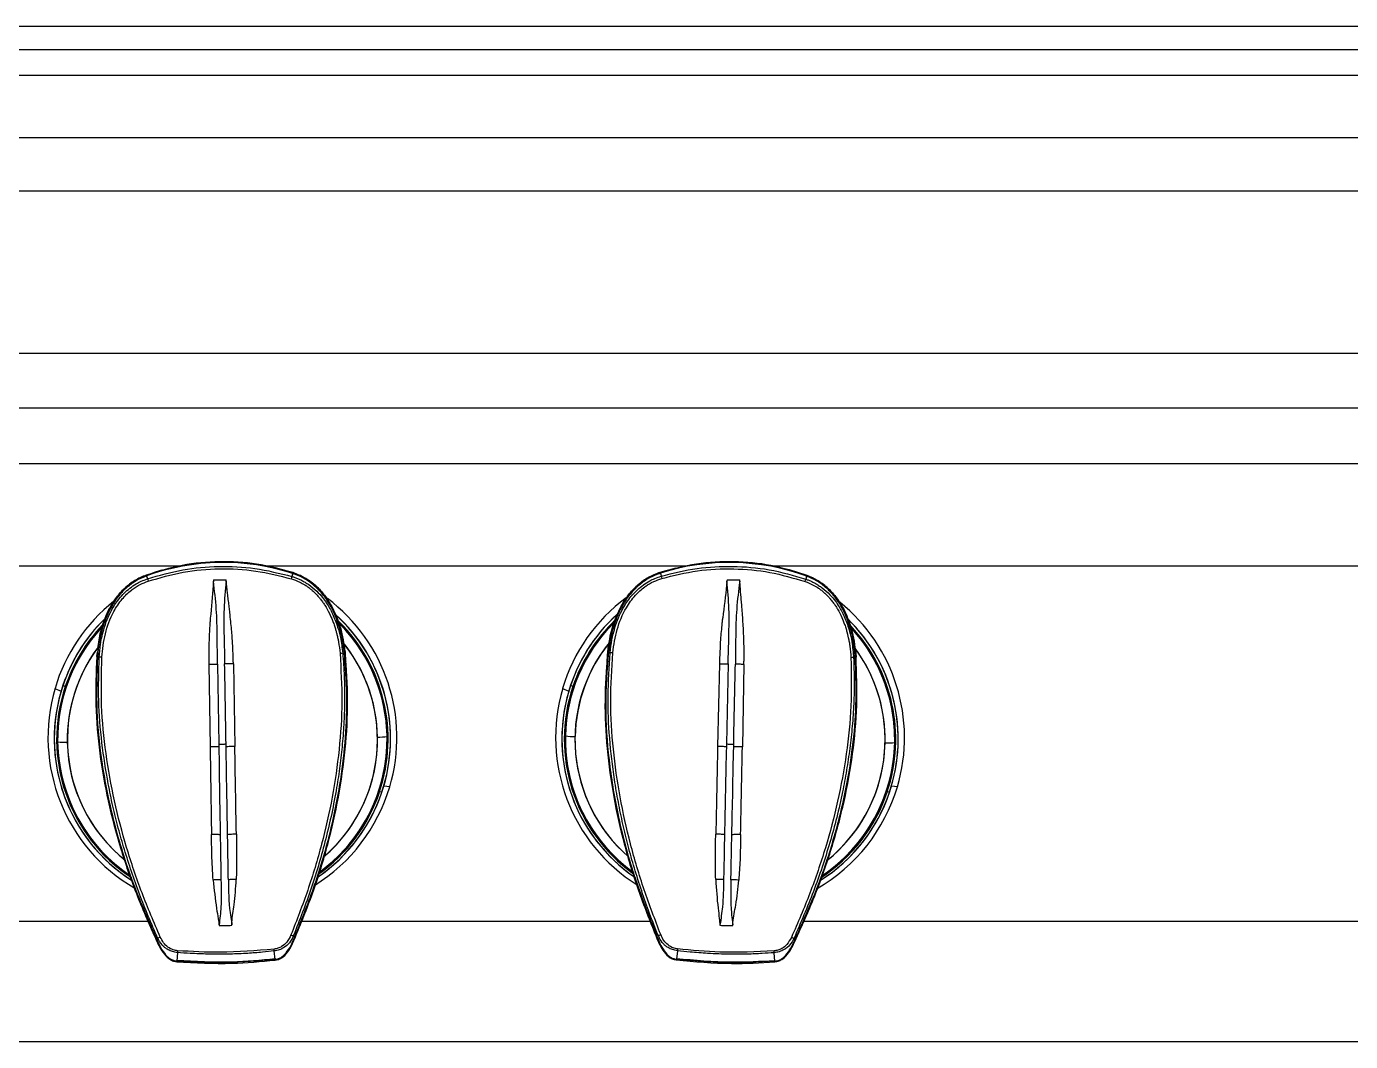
# Model space of a CAD drawing. Extents: x 525 to 613, y 487 to 635.
# Drawn here: x 548.09 to 558.53, y 584.69 to 592.69 of the extents above; entities that cross this region are included whole.
import ezdxf

# ---------------------------------------------------------------- set-up
doc = ezdxf.new("R2010")
doc.units = 0
doc.header["$MEASUREMENT"] = 0
doc.layers.add('1', color=4, linetype='Continuous')
doc.layers.add('STD TEST', color=3, linetype='Continuous')

# ---------------------------------------------------------------- blocks, each defined once
blk = doc.blocks.new('2023 VANGUARD')
at = {"layer": '1', "linetype": 'Continuous', "lineweight": 25}
blk.add_line((40.571, 0), (-40.571, 0), dxfattribs=at)
at = {"layer": '1', "color": 3, "linetype": 'Continuous', "lineweight": 25}
for p, q in [((40.154, -0.184), (-40.154, -0.184)), ((39.877, -0.387), (-39.877, -0.387)), ((39.244, -0.878), (-39.244, -0.878)), ((-38.735, -1.296), (38.735, -1.296)), ((-7, -2.577), (-38.5, -2.577)), ((-38.5, -3.007), (-7.128, -3.007)), ((-29.379, -3.446), (-7.517, -3.446)), ((-19.657, -4.254), (-28.233, -4.254)), ((-15.657, -4.254), (-18.965, -4.254)), ((-15.872, -4.302), (-15.745, -4.267)), ((-7.773, -4.254), (-14.987, -4.254)), ((-19.921, -4.324), (-19.797, -4.284)), ((-19.921, -4.324), (-19.921, -4.324)), ((-19.921, -4.324), (-19.921, -4.324)), ((-19.919, -4.331), (-19.912, -4.354)), ((-19.392, -4.363), (-19.292, -4.361)), ((-18.766, -4.312), (-18.773, -4.335)), ((-18.764, -4.304), (-18.764, -4.305)), ((-18.764, -4.304), (-18.764, -4.304)), ((-15.872, -4.302), (-15.872, -4.303)), ((-15.872, -4.302), (-15.872, -4.302)), ((-15.87, -4.31), (-15.864, -4.333)), ((-15.344, -4.361), (-15.244, -4.363)), ((-14.717, -4.333), (-14.724, -4.356)), ((-14.715, -4.326), (-14.715, -4.327)), ((-14.715, -4.326), (-14.715, -4.326)), ((-20.305, -4.901), (-20.305, -4.902)), ((-14.334, -4.904), (-14.334, -4.903)), ((-20.311, -4.965), (-20.306, -4.932)), ((-20.306, -4.934), (-20.311, -4.966)), ((-20.311, -4.965), (-20.311, -4.966)), ((-20.311, -4.965), (-20.311, -4.965)), ((-20.304, -4.968), (-20.305, -4.967)), ((-20.304, -4.968), (-20.292, -4.972)), ((-18.373, -4.94), (-18.361, -4.935)), ((-18.361, -4.935), (-18.36, -4.935)), ((-18.354, -4.933), (-18.354, -4.933)), ((-18.354, -4.933), (-18.35, -5.009)), ((-16.29, -5.011), (-16.287, -4.955)), ((-16.287, -4.955), (-16.285, -4.929)), ((-16.285, -4.93), (-16.287, -4.955)), ((-16.285, -4.929), (-16.285, -4.93)), ((-16.278, -4.932), (-16.279, -4.931)), ((-16.278, -4.932), (-16.266, -4.936)), ((-14.347, -4.976), (-14.335, -4.972)), ((-14.328, -4.97), (-14.338, -4.905)), ((-14.335, -4.972), (-14.334, -4.971)), ((-14.328, -4.969), (-14.328, -4.97)), ((-19.428, -5.028), (-19.418, -5.678)), ((-19.36, -5.026), (-19.35, -5.656)), ((-19.234, -5.024), (-19.223, -5.675)), ((-18.346, -5.01), (-18.347, -5.009)), ((-16.293, -5.011), (-16.293, -5.012)), ((-15.405, -5.024), (-15.419, -5.675)), ((-15.336, -5.025), (-15.35, -5.655)), ((-15.211, -5.028), (-15.224, -5.679)), ((-20.559, -5.203), (-20.577, -5.193)), ((-16.559, -5.203), (-16.577, -5.193)), ((-20.64, -5.217), (-20.592, -5.24)), ((-16.64, -5.217), (-16.592, -5.24)), ((-18.023, -5.597), (-18.023, -5.597)), ((-16.619, -5.592), (-16.619, -5.592)), ((-20.619, -5.64), (-20.619, -5.64)), ((-14.023, -5.645), (-14.023, -5.645)), ((-18.064, -6.036), (-18.082, -6.034)), ((-18.002, -5.993), (-18.049, -5.989)), ((-14.064, -6.036), (-14.082, -6.034)), ((-14.002, -5.993), (-14.049, -5.989)), ((-19.897, -7.056), (-23.43, -7.056)), ((-15.941, -7.056), (-18.705, -7.056)), ((-7.345, -7.056), (-14.748, -7.056)), ((-19.842, -7.185), (-19.843, -7.185)), ((-19.831, -7.183), (-19.842, -7.185)), ((-18.76, -7.166), (-18.748, -7.167)), ((-18.748, -7.167), (-18.747, -7.167)), ((-15.899, -7.164), (-15.9, -7.164)), ((-15.888, -7.163), (-15.899, -7.164)), ((-14.816, -7.185), (-14.805, -7.187)), ((-14.805, -7.187), (-14.804, -7.187)), ((-19.675, -7.3), (-19.68, -7.367)), ((-18.904, -7.354), (-18.912, -7.287)), ((-15.736, -7.285), (-15.744, -7.352)), ((-14.968, -7.368), (-14.974, -7.301)), ((-21.708, -8.001), (-7.816, -8.001))]:
    blk.add_line(p, q, dxfattribs=at)
at = {"layer": '1', "color": 3, "linetype": 'Continuous', "lineweight": 25, "flags": 128}
for points in [[(-19.026, -4.241), (-18.906, -4.265), (-18.764, -4.304)], [(-14.974, -4.253), (-14.855, -4.281), (-14.715, -4.326)]]:
    blk.add_lwpolyline(points, dxfattribs=at)
at = {"layer": '1', "color": 3, "linetype": 'Continuous', "lineweight": 25}
for centre, radius, start, end in [((-19.315, -6.008), 1.787, 72.0988, 109.7961), ((-19.315, -6.01), 1.785, 72.0988, 109.7961), ((-15.328, -6.008), 1.787, 69.9766, 107.6739), ((-15.328, -6.01), 1.785, 69.9766, 107.6739), ((-19.687, -4.297), 0.232, 194.0536, 198.7741), ((-19.007, -4.284), 0.24, 343.125, 347.7026), ((-15.628, -4.282), 0.241, 192.0869, 196.6473), ((-14.949, -4.299), 0.232, 340.9981, 345.7358), ((-19.323, -5.606), 1.373, 128.4133, 163.5423), ((-19.318, -5.605), 1.372, 343.5608, 53.0413), ((-15.323, -5.606), 1.373, 126.5327, 163.5418), ((-15.318, -5.605), 1.372, 343.5601, 51.0368), ((-19.323, -5.615), 1.323, 134.4734, 163.5469), ((-19.323, -5.615), 1.323, 134.5234, 161.3898), ((-19.318, -5.615), 1.322, 341.4013, 47.8319), ((-19.318, -5.615), 1.323, 343.5596, 47.7628), ((-19.318, -5.618), 1.303, 341.4005, 45.3404), ((-15.323, -5.615), 1.323, 132.5376, 163.5452), ((-15.323, -5.615), 1.323, 132.2565, 161.3895), ((-15.323, -5.619), 1.304, 133.9308, 161.3898), ((-15.318, -5.615), 1.322, 343.5589, 45.6376), ((-15.318, -5.615), 1.322, 341.4006, 45.5419), ((-19.324, -5.619), 1.295, 137.0036, 236.3686), ((-19.324, -5.618), 1.296, 137.3108, 236.1582), ((-19.324, -5.619), 1.296, 137.3966, 180.9434), ((-19.324, -5.619), 1.295, 137.4151, 180.9434), ((-19.323, -5.619), 1.304, 136.3845, 161.3901), ((-19.318, -5.618), 1.295, 305.5603, 44.6576), ((-19.318, -5.618), 1.295, 305.5693, 44.641), ((-19.318, -5.619), 1.296, 0.9575, 44.6579), ((-19.318, -5.619), 1.295, 0.9575, 44.6372), ((-15.324, -5.618), 1.295, 134.8053, 234.2992), ((-15.324, -5.618), 1.295, 135.1059, 234.0858), ((-15.323, -5.619), 1.296, 135.1904, 178.8146), ((-15.323, -5.619), 1.295, 135.209, 178.8146), ((-15.318, -5.618), 1.296, 303.4889, 42.4526), ((-15.318, -5.619), 1.295, 303.4979, 42.4361), ((-15.318, -5.618), 1.303, 341.3999, 43.2802), ((-15.318, -5.619), 1.296, 358.8287, 42.4422), ((-15.318, -5.619), 1.295, 358.8287, 42.4216), ((-19.323, -5.622), 1.219, 143.4195, 231.2102), ((-19.318, -5.622), 1.219, 310.6125, 38.2284), ((-19.318, -5.622), 1.219, 0.9564, 38.9362), ((-15.323, -5.622), 1.219, 141.1916, 178.8175), ((-15.324, -5.622), 1.219, 141.2128, 229.147), ((-15.318, -5.622), 1.219, 358.8275, 36.2778), ((-19.324, -5.622), 1.219, 143.9618, 180.9463), ((-20.284, -5.158), 0.186, 85.9799, 92.5358), ((-18.375, -5.127), 0.186, 89.36, 95.9088), ((-16.265, -5.123), 0.187, 83.8647, 90.4133), ((-15.318, -5.622), 1.219, 308.5557, 36.0281), ((-14.356, -5.161), 0.186, 87.2365, 93.7939), ((-19.323, -5.615), 1.323, 161.4061, 237.509), ((-19.323, -5.618), 1.304, 161.4068, 236.7697), ((-15.323, -5.615), 1.323, 161.4053, 235.5005), ((-15.323, -5.618), 1.304, 161.4059, 234.3719), ((-19.323, -5.605), 1.372, 163.5673, 239.9013), ((-19.323, -5.615), 1.323, 163.5645, 237.5374), ((-15.323, -5.605), 1.372, 163.5649, 237.8422), ((-15.323, -5.615), 1.323, 163.5638, 235.7956), ((-19.319, -5.618), 1.296, 305.8362, 0.9372), ((-19.319, -5.618), 1.296, 305.8681, 0.9372), ((-19.318, -5.621), 1.22, 310.6672, 0.9403), ((-18.096, -4.975), 0.626, 269.7602, 276.7305), ((-16.543, -4.97), 0.627, 263.0443, 270.0115), ((-15.323, -5.618), 1.296, 178.8349, 234.2462), ((-15.323, -5.618), 1.296, 178.835, 234.278), ((-15.323, -5.621), 1.22, 178.8327, 229.3819), ((-20.566, -5.018), 0.624, 265.1507, 272.1425), ((-19.323, -5.618), 1.296, 180.964, 236.311), ((-19.323, -5.618), 1.296, 180.964, 236.339), ((-19.323, -5.621), 1.22, 180.9617, 231.45), ((-15.319, -5.618), 1.296, 303.7767, 358.8082), ((-15.319, -5.618), 1.296, 303.8044, 358.8082), ((-15.319, -5.621), 1.22, 308.604, 358.8114), ((-14.073, -5.024), 0.623, 267.6294, 274.6233), ((-19.319, -5.604), 1.373, 301.8714, 343.5405), ((-19.319, -5.614), 1.324, 304.2882, 341.384), ((-19.319, -5.614), 1.324, 304.4114, 343.5409), ((-19.319, -5.618), 1.305, 305.3073, 341.3867), ((-15.319, -5.604), 1.373, 299.9, 343.54), ((-15.319, -5.614), 1.324, 302.3517, 341.3834), ((-15.319, -5.614), 1.324, 302.395, 343.5403), ((-15.319, -5.618), 1.305, 303.0156, 341.3862), ((-19.834, -7.133), 0.0504, 273.0052, 297.7963), ((-18.759, -7.115), 0.0505, 244.1172, 268.9193), ((-15.889, -7.113), 0.0505, 270.8498, 295.6532), ((-14.813, -7.135), 0.0504, 241.9743, 266.7628), ((-19.34, -7.309), 0.335, 175.8625, 178.3182), ((-19.26, -7.309), 0.348, 3.6832, 6.0458), ((-15.386, -7.309), 0.35, 173.7238, 176.0749), ((-15.307, -7.309), 0.333, 1.4398, 3.907)]:
    blk.add_arc(centre, radius, start, end, dxfattribs=at)
for points in [[(-18.764, -4.305), (-18.859, -4.279), (-19.049, -4.228), (-19.345, -4.212), (-19.639, -4.238), (-19.827, -4.295), (-19.921, -4.324)], [(-14.715, -4.327), (-14.809, -4.297), (-14.997, -4.239), (-15.291, -4.212), (-15.587, -4.227), (-15.777, -4.278), (-15.872, -4.303)]]:
    blk.add_open_spline(points, degree=3, dxfattribs=at)
for points, knots in [([(-19.912, -4.354), (-19.819, -4.327), (-19.636, -4.274), (-19.35, -4.25), (-19.059, -4.263), (-18.869, -4.311), (-18.773, -4.335)], [0, 0, 0, 0, 0.250309, 0.493487, 0.741947, 1, 1, 1, 1]), ([(-19.907, -4.372), (-19.815, -4.346), (-19.631, -4.293), (-19.344, -4.269), (-19.056, -4.283), (-18.87, -4.33), (-18.777, -4.354)], [0, 0, 0, 0, 0.249998, 0.499994, 0.750007, 1, 1, 1, 1]), ([(-15.864, -4.333), (-15.77, -4.309), (-15.585, -4.263), (-15.298, -4.25), (-15.008, -4.273), (-14.82, -4.328), (-14.724, -4.356)], [0, 0, 0, 0, 0.250309, 0.493487, 0.741947, 1, 1, 1, 1]), ([(-15.859, -4.351), (-15.766, -4.328), (-15.58, -4.282), (-15.292, -4.269), (-15.005, -4.294), (-14.822, -4.348), (-14.73, -4.375)], [0, 0, 0, 0, 0.249998, 0.499994, 0.750007, 1, 1, 1, 1]), ([(-19.921, -4.324), (-19.952, -4.337), (-20.013, -4.364), (-20.092, -4.426), (-20.159, -4.5), (-20.211, -4.585), (-20.252, -4.676), (-20.289, -4.791), (-20.299, -4.879), (-20.306, -4.934)], [0, 0, 0, 0, 0.130787, 0.261501, 0.392096, 0.522525, 0.652777, 0.782864, 1, 1, 1, 1]), ([(-19.919, -4.331), (-19.946, -4.342), (-19.999, -4.365), (-20.069, -4.416), (-20.131, -4.477), (-20.184, -4.551), (-20.229, -4.636), (-20.262, -4.725), (-20.284, -4.811), (-20.298, -4.889), (-20.303, -4.942), (-20.305, -4.967)], [0, 0, 0, 0, 0.111062, 0.219204, 0.328205, 0.441569, 0.564532, 0.695225, 0.79984, 0.902244, 1, 1, 1, 1]), ([(-20.301, -4.902), (-20.295, -4.858), (-20.286, -4.78), (-20.251, -4.674), (-20.211, -4.584), (-20.158, -4.499), (-20.092, -4.425), (-20.013, -4.363), (-19.952, -4.337), (-19.921, -4.324)], [0, 0, 0, 0, 0.183957, 0.319857, 0.455823, 0.591837, 0.727884, 0.863944, 1, 1, 1, 1]), ([(-20.292, -4.972), (-20.289, -4.938), (-20.285, -4.888), (-20.272, -4.816), (-20.256, -4.75), (-20.23, -4.676), (-20.192, -4.593), (-20.136, -4.507), (-20.067, -4.438), (-20.005, -4.396), (-19.959, -4.371), (-19.929, -4.36), (-19.912, -4.354)], [0, 0, 0, 0, 0.134317, 0.19393, 0.286019, 0.397716, 0.499325, 0.639409, 0.796776, 0.872857, 0.932098, 1, 1, 1, 1]), ([(-20.271, -4.972), (-20.264, -4.91), (-20.251, -4.786), (-20.192, -4.629), (-20.117, -4.515), (-20.062, -4.461), (-20.014, -4.425), (-19.972, -4.397), (-19.928, -4.38), (-19.907, -4.372)], [0, 0, 0, 0, 0.252442, 0.502952, 0.665116, 0.799001, 0.811084, 0.908696, 1, 1, 1, 1]), ([(-19.917, -4.337), (-19.917, -4.337), (-19.917, -4.337), (-19.917, -4.336), (-19.918, -4.333), (-19.92, -4.33), (-19.921, -4.326), (-19.921, -4.325), (-19.921, -4.324)], [0, 0, 0, 0, 0.021727, 0.048451, 0.136412, 0.464013, 0.814736, 1, 1, 1, 1]), ([(-19.392, -4.373), (-19.392, -4.373), (-19.393, -4.379), (-19.394, -4.39), (-19.398, -4.486), (-19.409, -4.577), (-19.416, -4.664), (-19.416, -4.665), (-19.416, -4.669), (-19.418, -4.683), (-19.422, -4.739), (-19.428, -4.857), (-19.428, -4.964), (-19.428, -5.028)], [0, 0, 0, 0, 0.003082, 0.02725, 0.050121, 0.44553, 0.445662, 0.446817, 0.450122, 0.462785, 0.512261, 0.707506, 1, 1, 1, 1]), ([(-19.392, -4.363), (-19.392, -4.364), (-19.392, -4.368), (-19.392, -4.371), (-19.392, -4.373)], [0, 0, 0, 0, 0.5, 1, 1, 1, 1]), ([(-19.36, -5.026), (-19.36, -4.953), (-19.362, -4.808), (-19.365, -4.591), (-19.383, -4.446), (-19.392, -4.373)], [0, 0, 0, 0, 0.329609, 0.661729, 1, 1, 1, 1]), ([(-19.292, -4.371), (-19.299, -4.444), (-19.312, -4.59), (-19.308, -4.807), (-19.304, -4.952), (-19.303, -5.025)], [0, 0, 0, 0, 0.338238, 0.670377, 1, 1, 1, 1]), ([(-19.292, -4.371), (-19.292, -4.369), (-19.292, -4.366), (-19.292, -4.363), (-19.292, -4.361)], [0, 0, 0, 0, 0.5, 1, 1, 1, 1]), ([(-19.234, -5.024), (-19.235, -5.014), (-19.235, -4.992), (-19.236, -4.955), (-19.238, -4.913), (-19.24, -4.865), (-19.244, -4.811), (-19.249, -4.752), (-19.255, -4.688), (-19.261, -4.629), (-19.267, -4.575), (-19.273, -4.529), (-19.279, -4.482), (-19.284, -4.44), (-19.287, -4.41), (-19.289, -4.392), (-19.29, -4.382), (-19.291, -4.376), (-19.292, -4.372), (-19.292, -4.371)], [0, 0, 0, 0, 0.047083, 0.102822, 0.167172, 0.240062, 0.32144, 0.411316, 0.509842, 0.617397, 0.683425, 0.754852, 0.831571, 0.898217, 0.948338, 0.969627, 0.982103, 0.993555, 1, 1, 1, 1]), ([(-18.777, -4.354), (-18.755, -4.361), (-18.718, -4.374), (-18.68, -4.396), (-18.658, -4.41), (-18.646, -4.418), (-18.635, -4.427), (-18.627, -4.433), (-18.622, -4.437), (-18.619, -4.44), (-18.611, -4.447), (-18.597, -4.459), (-18.578, -4.478), (-18.557, -4.502), (-18.537, -4.527), (-18.525, -4.545), (-18.517, -4.557), (-18.502, -4.58), (-18.479, -4.622), (-18.456, -4.674), (-18.441, -4.714), (-18.433, -4.739), (-18.428, -4.756), (-18.425, -4.767), (-18.422, -4.777), (-18.421, -4.783), (-18.42, -4.786), (-18.42, -4.787), (-18.419, -4.788), (-18.419, -4.788), (-18.419, -4.788), (-18.419, -4.788), (-18.419, -4.788), (-18.419, -4.788), (-18.419, -4.788), (-18.419, -4.788), (-18.419, -4.789), (-18.419, -4.789), (-18.419, -4.79), (-18.416, -4.802), (-18.411, -4.822), (-18.402, -4.872), (-18.397, -4.911), (-18.394, -4.941)], [0, 0, 0, 0, 0.094564, 0.157962, 0.177954, 0.1964, 0.216676, 0.23695, 0.237506, 0.241865, 0.253961, 0.279453, 0.31664, 0.361916, 0.404993, 0.44719, 0.448763, 0.461839, 0.559544, 0.640686, 0.689597, 0.73344, 0.744279, 0.7628, 0.779099, 0.78627, 0.789425, 0.790813, 0.791424, 0.791693, 0.791811, 0.791863, 0.791904, 0.791905, 0.791908, 0.791921, 0.791969, 0.79216, 0.792919, 0.795947, 0.841684, 0.877266, 1, 1, 1, 1]), ([(-18.773, -4.335), (-18.765, -4.338), (-18.748, -4.343), (-18.723, -4.353), (-18.696, -4.365), (-18.669, -4.381), (-18.627, -4.407), (-18.58, -4.447), (-18.535, -4.496), (-18.502, -4.541), (-18.475, -4.585), (-18.452, -4.631), (-18.431, -4.681), (-18.409, -4.743), (-18.386, -4.829), (-18.378, -4.899), (-18.373, -4.94)], [0, 0, 0, 0, 0.032343, 0.067621, 0.105834, 0.146976, 0.191052, 0.298234, 0.384938, 0.451123, 0.515508, 0.582863, 0.653192, 0.726484, 0.83706, 1, 1, 1, 1]), ([(-18.768, -4.318), (-18.768, -4.318), (-18.768, -4.318), (-18.768, -4.317), (-18.767, -4.314), (-18.766, -4.31), (-18.765, -4.306), (-18.764, -4.305), (-18.764, -4.305)], [0, 0, 0, 0, 0.022801, 0.050088, 0.135437, 0.463573, 0.81489, 1, 1, 1, 1]), ([(-18.36, -4.935), (-18.365, -4.896), (-18.375, -4.817), (-18.403, -4.717), (-18.434, -4.636), (-18.463, -4.576), (-18.501, -4.513), (-18.551, -4.45), (-18.614, -4.391), (-18.686, -4.343), (-18.739, -4.322), (-18.766, -4.312)], [0, 0, 0, 0, 0.149081, 0.305958, 0.3943, 0.478842, 0.560232, 0.673648, 0.782722, 0.889308, 1, 1, 1, 1]), ([(-18.764, -4.304), (-18.733, -4.317), (-18.672, -4.341), (-18.591, -4.4), (-18.522, -4.472), (-18.466, -4.555), (-18.423, -4.644), (-18.378, -4.769), (-18.364, -4.867), (-18.354, -4.933)], [0, 0, 0, 0, 0.125133, 0.250264, 0.375377, 0.500441, 0.625448, 0.750408, 1, 1, 1, 1]), ([(-18.354, -4.933), (-18.363, -4.868), (-18.378, -4.77), (-18.422, -4.645), (-18.466, -4.556), (-18.521, -4.473), (-18.59, -4.401), (-18.671, -4.342), (-18.733, -4.317), (-18.764, -4.305)], [0, 0, 0, 0, 0.2490621, 0.3738459, 0.4987855, 0.6238957, 0.7491654, 0.8745497, 1, 1, 1, 1]), ([(-16.285, -4.929), (-16.275, -4.863), (-16.26, -4.765), (-16.215, -4.641), (-16.171, -4.551), (-16.115, -4.469), (-16.046, -4.397), (-15.965, -4.338), (-15.903, -4.314), (-15.872, -4.302)], [0, 0, 0, 0, 0.249572, 0.374545, 0.499578, 0.624656, 0.749764, 0.874883, 1, 1, 1, 1]), ([(-15.872, -4.303), (-15.903, -4.315), (-15.965, -4.339), (-16.046, -4.398), (-16.116, -4.47), (-16.172, -4.553), (-16.215, -4.642), (-16.26, -4.766), (-16.275, -4.864), (-16.285, -4.93)], [0, 0, 0, 0, 0.125454, 0.250839, 0.376108, 0.50122, 0.62616, 0.750943, 1, 1, 1, 1]), ([(-15.87, -4.31), (-15.897, -4.32), (-15.951, -4.341), (-16.023, -4.389), (-16.087, -4.448), (-16.143, -4.52), (-16.191, -4.604), (-16.227, -4.691), (-16.252, -4.776), (-16.269, -4.854), (-16.276, -4.906), (-16.279, -4.931)], [0, 0, 0, 0, 0.111062, 0.219204, 0.328205, 0.441569, 0.564532, 0.695225, 0.79984, 0.902244, 1, 1, 1, 1]), ([(-16.266, -4.936), (-16.262, -4.902), (-16.256, -4.853), (-16.24, -4.781), (-16.222, -4.716), (-16.194, -4.643), (-16.152, -4.562), (-16.093, -4.478), (-16.022, -4.412), (-15.958, -4.372), (-15.911, -4.349), (-15.88, -4.338), (-15.864, -4.333)], [0, 0, 0, 0, 0.134317, 0.19393, 0.286019, 0.397716, 0.499325, 0.639409, 0.796776, 0.872857, 0.932098, 1, 1, 1, 1]), ([(-16.245, -4.937), (-16.236, -4.875), (-16.218, -4.752), (-16.153, -4.598), (-16.074, -4.486), (-16.017, -4.435), (-15.968, -4.4), (-15.925, -4.374), (-15.88, -4.359), (-15.859, -4.351)], [0, 0, 0, 0, 0.252442, 0.502952, 0.665116, 0.799001, 0.811084, 0.908696, 1, 1, 1, 1]), ([(-15.868, -4.316), (-15.868, -4.316), (-15.868, -4.315), (-15.869, -4.314), (-15.869, -4.312), (-15.87, -4.308), (-15.872, -4.304), (-15.872, -4.303), (-15.872, -4.303)], [0, 0, 0, 0, 0.021727, 0.048451, 0.136412, 0.464013, 0.814736, 1, 1, 1, 1]), ([(-15.345, -4.371), (-15.345, -4.371), (-15.346, -4.377), (-15.347, -4.388), (-15.354, -4.484), (-15.369, -4.575), (-15.379, -4.661), (-15.379, -4.662), (-15.38, -4.666), (-15.382, -4.68), (-15.388, -4.736), (-15.399, -4.853), (-15.402, -4.96), (-15.405, -5.024)], [0, 0, 0, 0, 0.003082, 0.02725, 0.050121, 0.44553, 0.445662, 0.446817, 0.450122, 0.462785, 0.512261, 0.707506, 1, 1, 1, 1]), ([(-15.344, -4.361), (-15.344, -4.363), (-15.345, -4.366), (-15.345, -4.369), (-15.345, -4.371)], [0, 0, 0, 0, 0.5, 1, 1, 1, 1]), ([(-15.336, -5.025), (-15.334, -4.952), (-15.33, -4.807), (-15.326, -4.59), (-15.338, -4.444), (-15.345, -4.371)], [0, 0, 0, 0, 0.329609, 0.661729, 1, 1, 1, 1]), ([(-15.245, -4.373), (-15.254, -4.446), (-15.272, -4.591), (-15.277, -4.808), (-15.278, -4.953), (-15.279, -5.026)], [0, 0, 0, 0, 0.338238, 0.670377, 1, 1, 1, 1]), ([(-15.245, -4.373), (-15.245, -4.371), (-15.244, -4.368), (-15.244, -4.365), (-15.244, -4.363)], [0, 0, 0, 0, 0.5, 1, 1, 1, 1]), ([(-15.211, -5.028), (-15.211, -5.018), (-15.211, -4.995), (-15.21, -4.958), (-15.21, -4.916), (-15.211, -4.868), (-15.213, -4.815), (-15.215, -4.756), (-15.219, -4.691), (-15.223, -4.632), (-15.227, -4.578), (-15.231, -4.531), (-15.235, -4.485), (-15.239, -4.443), (-15.241, -4.413), (-15.242, -4.394), (-15.243, -4.384), (-15.243, -4.378), (-15.244, -4.374), (-15.245, -4.373)], [0, 0, 0, 0, 0.047083, 0.102822, 0.167172, 0.240062, 0.32144, 0.411316, 0.509842, 0.617397, 0.683425, 0.754852, 0.831571, 0.898217, 0.948338, 0.969627, 0.982103, 0.993555, 1, 1, 1, 1]), ([(-14.73, -4.375), (-14.708, -4.383), (-14.671, -4.398), (-14.634, -4.421), (-14.613, -4.435), (-14.601, -4.444), (-14.59, -4.453), (-14.582, -4.46), (-14.578, -4.464), (-14.574, -4.467), (-14.567, -4.474), (-14.553, -4.487), (-14.535, -4.507), (-14.515, -4.531), (-14.496, -4.557), (-14.484, -4.575), (-14.477, -4.587), (-14.463, -4.611), (-14.441, -4.654), (-14.42, -4.706), (-14.407, -4.747), (-14.4, -4.772), (-14.396, -4.79), (-14.393, -4.801), (-14.391, -4.811), (-14.389, -4.817), (-14.389, -4.82), (-14.388, -4.821), (-14.388, -4.822), (-14.388, -4.822), (-14.388, -4.822), (-14.388, -4.822), (-14.388, -4.822), (-14.388, -4.822), (-14.388, -4.822), (-14.388, -4.822), (-14.388, -4.823), (-14.388, -4.823), (-14.388, -4.824), (-14.385, -4.836), (-14.381, -4.856), (-14.374, -4.906), (-14.371, -4.946), (-14.368, -4.976)], [0, 0, 0, 0, 0.094564, 0.157962, 0.177954, 0.1964, 0.216676, 0.23695, 0.237506, 0.241865, 0.253961, 0.279453, 0.31664, 0.361916, 0.404993, 0.44719, 0.448763, 0.461839, 0.559544, 0.640686, 0.689597, 0.73344, 0.744279, 0.7628, 0.779099, 0.78627, 0.789425, 0.790813, 0.791424, 0.791693, 0.791811, 0.791863, 0.791904, 0.791905, 0.791908, 0.791921, 0.791969, 0.79216, 0.792919, 0.795947, 0.841684, 0.877266, 1, 1, 1, 1]), ([(-14.724, -4.356), (-14.716, -4.359), (-14.7, -4.365), (-14.675, -4.376), (-14.649, -4.389), (-14.622, -4.406), (-14.582, -4.434), (-14.536, -4.475), (-14.493, -4.526), (-14.462, -4.573), (-14.437, -4.617), (-14.415, -4.664), (-14.395, -4.715), (-14.376, -4.777), (-14.357, -4.864), (-14.351, -4.934), (-14.347, -4.976)], [0, 0, 0, 0, 0.032343, 0.067621, 0.105834, 0.146976, 0.191052, 0.298234, 0.384938, 0.451123, 0.515508, 0.582863, 0.653192, 0.726484, 0.83706, 1, 1, 1, 1]), ([(-14.719, -4.34), (-14.719, -4.339), (-14.719, -4.339), (-14.719, -4.338), (-14.718, -4.335), (-14.717, -4.332), (-14.716, -4.328), (-14.715, -4.327), (-14.715, -4.327)], [0, 0, 0, 0, 0.022801, 0.050088, 0.135437, 0.463573, 0.81489, 1, 1, 1, 1]), ([(-14.334, -4.971), (-14.338, -4.932), (-14.345, -4.852), (-14.369, -4.751), (-14.398, -4.67), (-14.424, -4.608), (-14.46, -4.544), (-14.507, -4.479), (-14.568, -4.418), (-14.638, -4.367), (-14.69, -4.345), (-14.717, -4.333)], [0, 0, 0, 0, 0.149081, 0.305958, 0.3943, 0.478842, 0.560232, 0.673648, 0.782722, 0.889308, 1, 1, 1, 1]), ([(-14.715, -4.326), (-14.685, -4.339), (-14.624, -4.366), (-14.545, -4.428), (-14.479, -4.502), (-14.426, -4.587), (-14.386, -4.678), (-14.347, -4.805), (-14.335, -4.903), (-14.328, -4.969)], [0, 0, 0, 0, 0.125133, 0.250264, 0.375377, 0.500441, 0.625448, 0.750408, 1, 1, 1, 1]), ([(-14.338, -4.905), (-14.343, -4.861), (-14.352, -4.784), (-14.386, -4.679), (-14.426, -4.588), (-14.479, -4.504), (-14.545, -4.429), (-14.624, -4.367), (-14.685, -4.34), (-14.715, -4.327)], [0, 0, 0, 0, 0.181073, 0.317155, 0.453406, 0.589844, 0.726455, 0.863192, 1, 1, 1, 1]), ([(-18.377, -4.812), (-18.376, -4.815), (-18.374, -4.824), (-18.373, -4.832), (-18.372, -4.838)], [0, 0, 0, 0, 0.384628, 1, 1, 1, 1]), ([(-16.261, -4.807), (-16.261, -4.805), (-16.26, -4.802), (-16.26, -4.8), (-16.259, -4.8)], [0, 0, 0, 0, 0.7677721, 1, 1, 1, 1]), ([(-14.347, -4.848), (-14.346, -4.851), (-14.345, -4.858), (-14.344, -4.866), (-14.344, -4.87)], [0, 0, 0, 0, 0.437377, 1, 1, 1, 1]), ([(-20.311, -4.966), (-20.316, -5.093), (-20.326, -5.348), (-20.292, -5.729), (-20.226, -6.106), (-20.128, -6.476), (-20.004, -6.837), (-19.901, -7.07), (-19.849, -7.186)], [0, 0, 0, 0, 0.166706, 0.33339, 0.500063, 0.66672, 0.833364, 1, 1, 1, 1]), ([(-20.305, -4.967), (-20.31, -5.109), (-20.32, -5.392), (-20.275, -5.817), (-20.185, -6.262), (-20.046, -6.722), (-19.911, -7.031), (-19.843, -7.185)], [0, 0, 0, 0, 0.185335, 0.371412, 0.558404, 0.779444, 1, 1, 1, 1]), ([(-20.298, -4.968), (-20.299, -4.968), (-20.3, -4.968), (-20.302, -4.967), (-20.305, -4.967), (-20.307, -4.967), (-20.309, -4.966), (-20.311, -4.966), (-20.311, -4.966), (-20.311, -4.966)], [0, 0, 0, 0, 0.055533, 0.165274, 0.342801, 0.555699, 0.762927, 0.910682, 1, 1, 1, 1]), ([(-19.831, -7.183), (-19.856, -7.127), (-19.906, -7.013), (-19.975, -6.839), (-20.037, -6.664), (-20.093, -6.49), (-20.142, -6.318), (-20.185, -6.145), (-20.231, -5.922), (-20.274, -5.644), (-20.301, -5.31), (-20.295, -5.086), (-20.292, -4.972)], [0, 0, 0, 0, 0.082024, 0.164587, 0.247633, 0.327658, 0.40489, 0.482845, 0.561506, 0.704794, 0.850851, 1, 1, 1, 1]), ([(-19.811, -7.178), (-19.86, -7.062), (-19.959, -6.832), (-20.079, -6.472), (-20.176, -6.105), (-20.242, -5.731), (-20.28, -5.352), (-20.274, -5.099), (-20.271, -4.972)], [0, 0, 0, 0, 0.166754, 0.333479, 0.500172, 0.666827, 0.833439, 1, 1, 1, 1]), ([(-18.394, -4.941), (-18.387, -5.068), (-18.372, -5.32), (-18.397, -5.7), (-18.451, -6.077), (-18.536, -6.447), (-18.644, -6.81), (-18.735, -7.044), (-18.781, -7.161)], [0, 0, 0, 0, 0.166575, 0.333185, 0.499837, 0.666527, 0.833251, 1, 1, 1, 1]), ([(-18.373, -4.94), (-18.368, -5.001), (-18.36, -5.121), (-18.357, -5.301), (-18.362, -5.479), (-18.375, -5.655), (-18.394, -5.828), (-18.432, -6.079), (-18.501, -6.403), (-18.615, -6.793), (-18.712, -7.042), (-18.76, -7.166)], [0, 0, 0, 0, 0.0797076, 0.1584602, 0.2363354, 0.3133872, 0.3896496, 0.4651402, 0.6462113, 0.8246439, 1, 1, 1, 1]), ([(-18.747, -7.167), (-18.694, -7.034), (-18.587, -6.769), (-18.467, -6.357), (-18.388, -5.966), (-18.347, -5.602), (-18.334, -5.268), (-18.351, -5.046), (-18.36, -4.935)], [0, 0, 0, 0, 0.187062, 0.374643, 0.561878, 0.70843, 0.854413, 1, 1, 1, 1]), ([(-18.742, -7.168), (-18.694, -7.05), (-18.598, -6.814), (-18.486, -6.448), (-18.401, -6.076), (-18.348, -5.697), (-18.326, -5.315), (-18.344, -5.061), (-18.354, -4.933)], [0, 0, 0, 0, 0.166636, 0.33328, 0.499937, 0.66661, 0.833294, 1, 1, 1, 1]), ([(-18.36, -4.935), (-18.359, -4.935), (-18.357, -4.934), (-18.355, -4.934), (-18.354, -4.934), (-18.354, -4.934), (-18.354, -4.933)], [0, 0, 0, 0, 0.274994, 0.613146, 0.854252, 1, 1, 1, 1]), ([(-16.287, -4.955), (-16.296, -5.074), (-16.314, -5.319), (-16.294, -5.693), (-16.243, -6.072), (-16.159, -6.445), (-16.048, -6.811), (-15.953, -7.048), (-15.906, -7.166)], [0, 0, 0, 0, 0.1572884, 0.3258564, 0.4944128, 0.6629534, 0.8314809, 1, 1, 1, 1]), ([(-16.279, -4.931), (-16.29, -5.072), (-16.31, -5.355), (-16.281, -5.782), (-16.208, -6.229), (-16.086, -6.694), (-15.962, -7.008), (-15.9, -7.164)], [0, 0, 0, 0, 0.185335, 0.371412, 0.558404, 0.779444, 1, 1, 1, 1]), ([(-16.273, -4.932), (-16.273, -4.932), (-16.274, -4.932), (-16.276, -4.931), (-16.279, -4.931), (-16.281, -4.931), (-16.284, -4.93), (-16.285, -4.93), (-16.285, -4.93), (-16.285, -4.93)], [0, 0, 0, 0, 0.055533, 0.165274, 0.342801, 0.555699, 0.762927, 0.910682, 1, 1, 1, 1]), ([(-15.888, -7.163), (-15.911, -7.106), (-15.956, -6.991), (-16.018, -6.814), (-16.075, -6.636), (-16.124, -6.461), (-16.166, -6.287), (-16.202, -6.113), (-16.241, -5.888), (-16.273, -5.609), (-16.288, -5.274), (-16.273, -5.05), (-16.266, -4.936)], [0, 0, 0, 0, 0.082024, 0.164587, 0.247633, 0.327658, 0.40489, 0.482845, 0.561506, 0.704794, 0.850851, 1, 1, 1, 1]), ([(-15.867, -7.158), (-15.912, -7.041), (-16.002, -6.807), (-16.109, -6.444), (-16.192, -6.073), (-16.245, -5.697), (-16.268, -5.317), (-16.253, -5.064), (-16.245, -4.937)], [0, 0, 0, 0, 0.1667542, 0.3334786, 0.5001722, 0.6668273, 0.8334386, 1, 1, 1, 1]), ([(-14.368, -4.976), (-14.366, -5.103), (-14.361, -5.356), (-14.4, -5.735), (-14.468, -6.109), (-14.566, -6.475), (-14.687, -6.834), (-14.787, -7.064), (-14.837, -7.18)], [0, 0, 0, 0, 0.166575, 0.333185, 0.499837, 0.666527, 0.833251, 1, 1, 1, 1]), ([(-14.347, -4.976), (-14.345, -5.036), (-14.341, -5.157), (-14.345, -5.337), (-14.357, -5.515), (-14.376, -5.69), (-14.402, -5.863), (-14.448, -6.112), (-14.53, -6.433), (-14.658, -6.819), (-14.764, -7.064), (-14.816, -7.185)], [0, 0, 0, 0, 0.079708, 0.15846, 0.236335, 0.313387, 0.38965, 0.46514, 0.646211, 0.824644, 1, 1, 1, 1]), ([(-14.804, -7.187), (-14.746, -7.057), (-14.629, -6.796), (-14.494, -6.388), (-14.4, -6.001), (-14.346, -5.639), (-14.321, -5.305), (-14.33, -5.082), (-14.334, -4.971)], [0, 0, 0, 0, 0.187062, 0.3746434, 0.5618775, 0.7084297, 0.8544129, 1, 1, 1, 1]), ([(-14.799, -7.188), (-14.747, -7.072), (-14.642, -6.84), (-14.517, -6.479), (-14.417, -6.109), (-14.35, -5.733), (-14.315, -5.352), (-14.323, -5.097), (-14.328, -4.97)], [0, 0, 0, 0, 0.166636, 0.3332803, 0.4999374, 0.6666101, 0.8332943, 1, 1, 1, 1]), ([(-14.334, -4.971), (-14.333, -4.971), (-14.332, -4.971), (-14.33, -4.97), (-14.328, -4.97), (-14.328, -4.97), (-14.328, -4.97)], [0, 0, 0, 0, 0.2738965, 0.6125604, 0.8540308, 1, 1, 1, 1]), ([(-19.428, -5.028), (-19.422, -5.028), (-19.409, -5.027), (-19.391, -5.027), (-19.374, -5.026), (-19.365, -5.026), (-19.36, -5.026)], [0, 0, 0, 0, 0.247915, 0.499992, 0.752096, 1, 1, 1, 1]), ([(-19.234, -5.024), (-19.241, -5.025), (-19.253, -5.025), (-19.271, -5.025), (-19.288, -5.025), (-19.298, -5.025), (-19.303, -5.025)], [0, 0, 0, 0, 0.2478712, 0.4999828, 0.7521025, 1, 1, 1, 1]), ([(-19.292, -5.655), (-19.294, -5.55), (-19.297, -5.34), (-19.301, -5.13), (-19.303, -5.025)], [0, 0, 0, 0, 0.500057, 1, 1, 1, 1]), ([(-15.405, -5.024), (-15.398, -5.024), (-15.386, -5.025), (-15.368, -5.025), (-15.351, -5.025), (-15.341, -5.025), (-15.336, -5.025)], [0, 0, 0, 0, 0.247915, 0.499992, 0.752096, 1, 1, 1, 1]), ([(-15.292, -5.656), (-15.29, -5.551), (-15.286, -5.341), (-15.281, -5.131), (-15.279, -5.026)], [0, 0, 0, 0, 0.500057, 1, 1, 1, 1]), ([(-15.211, -5.028), (-15.217, -5.028), (-15.23, -5.028), (-15.248, -5.027), (-15.265, -5.026), (-15.275, -5.026), (-15.279, -5.026)], [0, 0, 0, 0, 0.247871, 0.499983, 0.752103, 1, 1, 1, 1]), ([(-19.418, -5.678), (-19.416, -5.794), (-19.412, -6.025), (-19.409, -6.255), (-19.407, -6.369)], [0, 0, 0, 0, 0.500128, 1, 1, 1, 1]), ([(-19.349, -5.678), (-19.354, -5.678), (-19.364, -5.678), (-19.381, -5.678), (-19.399, -5.678), (-19.412, -5.678), (-19.418, -5.678)], [0, 0, 0, 0, 0.247848, 0.500009, 0.752163, 1, 1, 1, 1]), ([(-19.35, -5.656), (-19.346, -5.656), (-19.337, -5.656), (-19.321, -5.656), (-19.305, -5.656), (-19.296, -5.655), (-19.292, -5.655)], [0, 0, 0, 0, 0.2502413, 0.4999946, 0.749751, 1, 1, 1, 1]), ([(-19.35, -5.656), (-19.35, -5.66), (-19.349, -5.668), (-19.349, -5.675), (-19.349, -5.678)], [0, 0, 0, 0, 0.5918667, 1, 1, 1, 1]), ([(-19.349, -5.678), (-19.347, -5.794), (-19.344, -6.026), (-19.34, -6.256), (-19.338, -6.372)], [0, 0, 0, 0, 0.500038, 1, 1, 1, 1]), ([(-19.292, -5.677), (-19.292, -5.674), (-19.292, -5.666), (-19.292, -5.659), (-19.292, -5.655)], [0, 0, 0, 0, 0.499999, 1, 1, 1, 1]), ([(-19.223, -5.675), (-19.229, -5.675), (-19.242, -5.676), (-19.26, -5.676), (-19.277, -5.677), (-19.287, -5.677), (-19.292, -5.677)], [0, 0, 0, 0, 0.247841, 0.499996, 0.752155, 1, 1, 1, 1]), ([(-19.28, -6.371), (-19.282, -6.255), (-19.286, -6.025), (-19.29, -5.793), (-19.292, -5.677)], [0, 0, 0, 0, 0.499962, 1, 1, 1, 1]), ([(-19.211, -6.366), (-19.213, -6.251), (-19.217, -6.021), (-19.221, -5.791), (-19.223, -5.675)], [0, 0, 0, 0, 0.499872, 1, 1, 1, 1]), ([(-15.419, -5.675), (-15.421, -5.79), (-15.426, -6.021), (-15.431, -6.251), (-15.433, -6.366)], [0, 0, 0, 0, 0.500128, 1, 1, 1, 1]), ([(-15.35, -5.677), (-15.355, -5.677), (-15.364, -5.677), (-15.382, -5.676), (-15.4, -5.675), (-15.413, -5.675), (-15.419, -5.675)], [0, 0, 0, 0, 0.247848, 0.500009, 0.752163, 1, 1, 1, 1]), ([(-15.35, -5.677), (-15.353, -5.793), (-15.357, -6.025), (-15.362, -6.255), (-15.364, -6.37)], [0, 0, 0, 0, 0.500038, 1, 1, 1, 1]), ([(-15.35, -5.655), (-15.346, -5.655), (-15.337, -5.656), (-15.321, -5.656), (-15.305, -5.656), (-15.296, -5.656), (-15.292, -5.656)], [0, 0, 0, 0, 0.250241, 0.499995, 0.749751, 1, 1, 1, 1]), ([(-15.35, -5.655), (-15.35, -5.659), (-15.35, -5.667), (-15.35, -5.674), (-15.35, -5.677)], [0, 0, 0, 0, 0.591867, 1, 1, 1, 1]), ([(-15.307, -6.372), (-15.304, -6.256), (-15.299, -6.026), (-15.295, -5.794), (-15.292, -5.678)], [0, 0, 0, 0, 0.499962, 1, 1, 1, 1]), ([(-15.292, -5.678), (-15.292, -5.675), (-15.292, -5.667), (-15.292, -5.66), (-15.292, -5.656)], [0, 0, 0, 0, 0.499999, 1, 1, 1, 1]), ([(-15.224, -5.679), (-15.23, -5.679), (-15.243, -5.678), (-15.261, -5.678), (-15.278, -5.678), (-15.288, -5.678), (-15.292, -5.678)], [0, 0, 0, 0, 0.247841, 0.499996, 0.752155, 1, 1, 1, 1]), ([(-15.238, -6.37), (-15.235, -6.255), (-15.231, -6.025), (-15.226, -5.794), (-15.224, -5.679)], [0, 0, 0, 0, 0.499872, 1, 1, 1, 1]), ([(-19.394, -6.728), (-19.398, -6.661), (-19.405, -6.542), (-19.406, -6.422), (-19.407, -6.369)], [0, 0, 0, 0, 0.559819, 1, 1, 1, 1]), ([(-19.338, -6.372), (-19.343, -6.371), (-19.352, -6.37), (-19.369, -6.37), (-19.388, -6.369), (-19.4, -6.369), (-19.407, -6.369)], [0, 0, 0, 0, 0.24784, 0.500001, 0.75216, 1, 1, 1, 1]), ([(-19.338, -6.372), (-19.337, -6.431), (-19.335, -6.55), (-19.333, -6.668), (-19.332, -6.727)], [0, 0, 0, 0, 0.500114, 1, 1, 1, 1]), ([(-19.211, -6.366), (-19.217, -6.366), (-19.23, -6.367), (-19.249, -6.368), (-19.266, -6.369), (-19.275, -6.37), (-19.28, -6.371)], [0, 0, 0, 0, 0.247844, 0.500004, 0.752163, 1, 1, 1, 1]), ([(-19.274, -6.726), (-19.275, -6.667), (-19.277, -6.549), (-19.279, -6.43), (-19.28, -6.371)], [0, 0, 0, 0, 0.499886, 1, 1, 1, 1]), ([(-19.211, -6.366), (-19.21, -6.433), (-19.207, -6.553), (-19.21, -6.673), (-19.212, -6.725)], [0, 0, 0, 0, 0.560181, 1, 1, 1, 1]), ([(-15.434, -6.725), (-15.435, -6.658), (-15.438, -6.538), (-15.435, -6.419), (-15.433, -6.366)], [0, 0, 0, 0, 0.5598189, 1, 1, 1, 1]), ([(-15.364, -6.37), (-15.369, -6.37), (-15.379, -6.369), (-15.396, -6.367), (-15.414, -6.366), (-15.427, -6.366), (-15.433, -6.366)], [0, 0, 0, 0, 0.24784, 0.5000008, 0.7521596, 1, 1, 1, 1]), ([(-15.364, -6.37), (-15.366, -6.43), (-15.368, -6.549), (-15.37, -6.667), (-15.372, -6.725)], [0, 0, 0, 0, 0.500114, 1, 1, 1, 1]), ([(-15.314, -6.727), (-15.313, -6.668), (-15.31, -6.55), (-15.308, -6.431), (-15.307, -6.372)], [0, 0, 0, 0, 0.499886, 1, 1, 1, 1]), ([(-15.238, -6.37), (-15.244, -6.37), (-15.257, -6.37), (-15.275, -6.37), (-15.292, -6.37), (-15.302, -6.371), (-15.307, -6.372)], [0, 0, 0, 0, 0.2478444, 0.5000038, 0.7521632, 1, 1, 1, 1]), ([(-15.238, -6.37), (-15.239, -6.437), (-15.24, -6.557), (-15.248, -6.676), (-15.252, -6.728)], [0, 0, 0, 0, 0.560181, 1, 1, 1, 1]), ([(-19.332, -6.727), (-19.341, -6.726), (-19.36, -6.726), (-19.383, -6.727), (-19.394, -6.728)], [0, 0, 0, 0, 0.499972, 1, 1, 1, 1]), ([(-19.394, -6.728), (-19.386, -6.803), (-19.375, -6.905), (-19.356, -7.018), (-19.35, -7.058), (-19.349, -7.073), (-19.348, -7.077), (-19.348, -7.08), (-19.347, -7.081), (-19.347, -7.082)], [0, 0, 0, 0, 0.632717, 0.860019, 0.958232, 0.975919, 0.985986, 0.994959, 1, 1, 1, 1]), ([(-19.332, -6.727), (-19.33, -6.798), (-19.327, -6.917), (-19.341, -7.035), (-19.347, -7.082)], [0, 0, 0, 0, 0.600626, 1, 1, 1, 1]), ([(-19.212, -6.725), (-19.223, -6.725), (-19.246, -6.724), (-19.265, -6.725), (-19.274, -6.726)], [0, 0, 0, 0, 0.500027, 1, 1, 1, 1]), ([(-19.274, -6.726), (-19.273, -6.812), (-19.272, -6.922), (-19.252, -7.038), (-19.247, -7.069), (-19.246, -7.077), (-19.246, -7.079), (-19.246, -7.08), (-19.246, -7.08), (-19.246, -7.08), (-19.246, -7.08)], [0, 0, 0, 0, 0.730021, 0.931374, 0.982115, 0.995104, 0.998552, 0.999523, 0.999822, 1, 1, 1, 1]), ([(-19.246, -7.08), (-19.246, -7.08), (-19.246, -7.078), (-19.246, -7.072), (-19.244, -7.019), (-19.223, -6.904), (-19.216, -6.791), (-19.212, -6.725)], [0, 0, 0, 0, 0.001608, 0.01565, 0.05589, 0.446078, 1, 1, 1, 1]), ([(-15.372, -6.725), (-15.381, -6.725), (-15.4, -6.724), (-15.423, -6.724), (-15.434, -6.725)], [0, 0, 0, 0, 0.4999718, 1, 1, 1, 1]), ([(-15.434, -6.725), (-15.429, -6.8), (-15.422, -6.902), (-15.407, -7.015), (-15.403, -7.056), (-15.402, -7.071), (-15.401, -7.075), (-15.401, -7.078), (-15.4, -7.079), (-15.4, -7.08)], [0, 0, 0, 0, 0.632717, 0.860019, 0.958232, 0.975919, 0.985986, 0.994959, 1, 1, 1, 1]), ([(-15.372, -6.725), (-15.373, -6.797), (-15.374, -6.916), (-15.393, -7.033), (-15.4, -7.08)], [0, 0, 0, 0, 0.600626, 1, 1, 1, 1]), ([(-15.314, -6.727), (-15.316, -6.813), (-15.319, -6.923), (-15.304, -7.04), (-15.3, -7.071), (-15.299, -7.079), (-15.299, -7.081), (-15.299, -7.082), (-15.299, -7.082), (-15.299, -7.082), (-15.299, -7.082)], [0, 0, 0, 0, 0.730021, 0.931374, 0.982115, 0.995104, 0.998552, 0.999523, 0.999822, 1, 1, 1, 1]), ([(-15.252, -6.728), (-15.263, -6.728), (-15.286, -6.726), (-15.305, -6.726), (-15.314, -6.727)], [0, 0, 0, 0, 0.5000269, 1, 1, 1, 1]), ([(-15.299, -7.082), (-15.299, -7.082), (-15.299, -7.08), (-15.299, -7.073), (-15.295, -7.021), (-15.269, -6.906), (-15.258, -6.794), (-15.252, -6.728)], [0, 0, 0, 0, 0.001608, 0.01565, 0.05589, 0.446078, 1, 1, 1, 1]), ([(-19.347, -7.082), (-19.347, -7.083), (-19.347, -7.084), (-19.347, -7.086), (-19.347, -7.087)], [0, 0, 0, 0, 0.5, 1, 1, 1, 1]), ([(-19.347, -7.087), (-19.33, -7.087), (-19.297, -7.086), (-19.264, -7.086), (-19.247, -7.085)], [0, 0, 0, 0, 0.5, 1, 1, 1, 1]), ([(-19.247, -7.085), (-19.247, -7.084), (-19.247, -7.083), (-19.246, -7.081), (-19.246, -7.08)], [0, 0, 0, 0, 0.486281, 1, 1, 1, 1]), ([(-15.4, -7.08), (-15.4, -7.081), (-15.4, -7.082), (-15.4, -7.084), (-15.4, -7.085)], [0, 0, 0, 0, 0.5, 1, 1, 1, 1]), ([(-15.4, -7.085), (-15.384, -7.085), (-15.35, -7.086), (-15.317, -7.087), (-15.3, -7.087)], [0, 0, 0, 0, 0.5, 1, 1, 1, 1]), ([(-15.3, -7.087), (-15.3, -7.086), (-15.3, -7.084), (-15.3, -7.083), (-15.299, -7.082)], [0, 0, 0, 0, 0.486281, 1, 1, 1, 1]), ([(-19.849, -7.186), (-19.831, -7.226), (-19.804, -7.285), (-19.753, -7.343), (-19.714, -7.366), (-19.692, -7.37), (-19.681, -7.372)], [0, 0, 0, 0, 0.491785, 0.743117, 0.871146, 1, 1, 1, 1]), ([(-19.847, -7.186), (-19.848, -7.186), (-19.849, -7.186), (-19.849, -7.186), (-19.849, -7.186)], [0, 0, 0, 0, 0.623247, 1, 1, 1, 1]), ([(-19.843, -7.185), (-19.825, -7.227), (-19.798, -7.288), (-19.744, -7.344), (-19.708, -7.362), (-19.689, -7.365), (-19.68, -7.367)], [0, 0, 0, 0, 0.538397, 0.778103, 0.891276, 1, 1, 1, 1]), ([(-19.675, -7.3), (-19.688, -7.298), (-19.714, -7.294), (-19.746, -7.28), (-19.771, -7.264), (-19.786, -7.25), (-19.809, -7.226), (-19.821, -7.203), (-19.831, -7.183)], [0, 0, 0, 0, 0.191715, 0.382753, 0.51862, 0.620937, 0.677461, 1, 1, 1, 1]), ([(-19.674, -7.285), (-19.685, -7.284), (-19.712, -7.279), (-19.752, -7.258), (-19.787, -7.223), (-19.802, -7.193), (-19.811, -7.178)], [0, 0, 0, 0, 0.189796, 0.444631, 0.713682, 1, 1, 1, 1]), ([(-18.781, -7.161), (-18.79, -7.18), (-18.808, -7.216), (-18.847, -7.25), (-18.882, -7.267), (-18.903, -7.271), (-18.914, -7.273)], [0, 0, 0, 0, 0.363335, 0.653348, 0.82864, 1, 1, 1, 1]), ([(-18.76, -7.166), (-18.769, -7.186), (-18.788, -7.222), (-18.83, -7.259), (-18.872, -7.28), (-18.899, -7.284), (-18.912, -7.287)], [0, 0, 0, 0, 0.322452, 0.598474, 0.799025, 1, 1, 1, 1]), ([(-18.904, -7.354), (-18.895, -7.352), (-18.877, -7.349), (-18.842, -7.329), (-18.79, -7.272), (-18.765, -7.21), (-18.747, -7.167)], [0, 0, 0, 0, 0.108762, 0.221897, 0.4616, 1, 1, 1, 1]), ([(-18.904, -7.359), (-18.893, -7.357), (-18.87, -7.352), (-18.832, -7.328), (-18.783, -7.268), (-18.758, -7.208), (-18.742, -7.168)], [0, 0, 0, 0, 0.12885, 0.256879, 0.508213, 1, 1, 1, 1]), ([(-18.747, -7.166), (-18.747, -7.167), (-18.745, -7.167), (-18.743, -7.168), (-18.742, -7.168), (-18.742, -7.168), (-18.742, -7.168)], [0, 0, 0, 0, 0.258735, 0.60447, 0.850983, 1, 1, 1, 1]), ([(-15.904, -7.165), (-15.905, -7.166), (-15.906, -7.166), (-15.906, -7.166), (-15.906, -7.166)], [0, 0, 0, 0, 0.623247, 1, 1, 1, 1]), ([(-15.906, -7.166), (-15.89, -7.206), (-15.865, -7.266), (-15.816, -7.326), (-15.778, -7.35), (-15.756, -7.355), (-15.745, -7.357)], [0, 0, 0, 0, 0.491785, 0.743117, 0.871146, 1, 1, 1, 1]), ([(-15.9, -7.164), (-15.883, -7.207), (-15.858, -7.269), (-15.807, -7.327), (-15.772, -7.347), (-15.753, -7.35), (-15.744, -7.352)], [0, 0, 0, 0, 0.538397, 0.778103, 0.891276, 1, 1, 1, 1]), ([(-15.736, -7.285), (-15.749, -7.283), (-15.774, -7.278), (-15.807, -7.263), (-15.831, -7.246), (-15.845, -7.232), (-15.867, -7.207), (-15.878, -7.183), (-15.888, -7.163)], [0, 0, 0, 0, 0.191715, 0.382753, 0.51862, 0.620937, 0.677461, 1, 1, 1, 1]), ([(-15.734, -7.271), (-15.746, -7.269), (-15.773, -7.264), (-15.811, -7.241), (-15.845, -7.205), (-15.86, -7.174), (-15.867, -7.158)], [0, 0, 0, 0, 0.189796, 0.444631, 0.713682, 1, 1, 1, 1]), ([(-14.837, -7.18), (-14.848, -7.199), (-14.867, -7.234), (-14.907, -7.267), (-14.943, -7.282), (-14.964, -7.285), (-14.974, -7.287)], [0, 0, 0, 0, 0.363335, 0.653348, 0.82864, 1, 1, 1, 1]), ([(-14.816, -7.185), (-14.827, -7.205), (-14.846, -7.241), (-14.89, -7.276), (-14.933, -7.295), (-14.96, -7.299), (-14.974, -7.301)], [0, 0, 0, 0, 0.322452, 0.598474, 0.799025, 1, 1, 1, 1]), ([(-14.968, -7.368), (-14.959, -7.367), (-14.94, -7.364), (-14.905, -7.346), (-14.851, -7.29), (-14.823, -7.229), (-14.804, -7.187)], [0, 0, 0, 0, 0.108762, 0.221897, 0.4616, 1, 1, 1, 1]), ([(-14.968, -7.373), (-14.957, -7.371), (-14.934, -7.367), (-14.895, -7.345), (-14.844, -7.287), (-14.817, -7.228), (-14.799, -7.188)], [0, 0, 0, 0, 0.12885, 0.256879, 0.508213, 1, 1, 1, 1]), ([(-14.804, -7.187), (-14.804, -7.187), (-14.802, -7.187), (-14.801, -7.188), (-14.799, -7.188), (-14.799, -7.188), (-14.799, -7.188)], [0, 0, 0, 0, 0.257568, 0.603848, 0.850748, 1, 1, 1, 1]), ([(-18.912, -7.287), (-18.943, -7.29), (-19.013, -7.298), (-19.128, -7.307), (-19.272, -7.313), (-19.423, -7.313), (-19.562, -7.308), (-19.641, -7.302), (-19.675, -7.3)], [0, 0, 0, 0, 0.122705, 0.274469, 0.455296, 0.686948, 0.868512, 1, 1, 1, 1]), ([(-18.914, -7.273), (-19.055, -7.285), (-19.309, -7.306), (-19.562, -7.292), (-19.674, -7.285)], [0, 0, 0, 0, 0.5599434, 1, 1, 1, 1]), ([(-14.974, -7.301), (-15.005, -7.303), (-15.074, -7.308), (-15.19, -7.313), (-15.334, -7.314), (-15.485, -7.308), (-15.623, -7.298), (-15.702, -7.289), (-15.736, -7.285)], [0, 0, 0, 0, 0.122705, 0.274469, 0.455296, 0.686948, 0.868512, 1, 1, 1, 1]), ([(-14.974, -7.287), (-15.116, -7.294), (-15.37, -7.306), (-15.623, -7.282), (-15.734, -7.271)], [0, 0, 0, 0, 0.559943, 1, 1, 1, 1]), ([(-19.681, -7.372), (-19.535, -7.38), (-19.276, -7.394), (-19.017, -7.37), (-18.904, -7.359)], [0, 0, 0, 0, 0.55995, 1, 1, 1, 1]), ([(-19.68, -7.36), (-19.68, -7.361), (-19.68, -7.362), (-19.68, -7.364), (-19.68, -7.366), (-19.68, -7.368), (-19.681, -7.37), (-19.681, -7.372), (-19.681, -7.372), (-19.681, -7.372)], [0, 0, 0, 0, 0.055533, 0.165274, 0.342801, 0.555699, 0.762927, 0.910682, 1, 1, 1, 1]), ([(-19.68, -7.36), (-19.535, -7.368), (-19.276, -7.382), (-19.019, -7.358), (-18.905, -7.347)], [0, 0, 0, 0, 0.559951, 1, 1, 1, 1]), ([(-18.904, -7.354), (-19.034, -7.366), (-19.292, -7.389), (-19.551, -7.374), (-19.68, -7.367)], [0, 0, 0, 0, 0.499974, 1, 1, 1, 1]), ([(-18.905, -7.347), (-18.905, -7.348), (-18.905, -7.349), (-18.905, -7.351), (-18.904, -7.353), (-18.904, -7.356), (-18.904, -7.358), (-18.904, -7.359), (-18.904, -7.359), (-18.904, -7.359)], [0, 0, 0, 0, 0.0555333, 0.1652737, 0.3428013, 0.5556989, 0.7629266, 0.9106818, 1, 1, 1, 1]), ([(-15.743, -7.346), (-15.743, -7.346), (-15.743, -7.348), (-15.744, -7.349), (-15.744, -7.352), (-15.744, -7.354), (-15.745, -7.356), (-15.745, -7.357), (-15.745, -7.357), (-15.745, -7.357)], [0, 0, 0, 0, 0.055533, 0.165274, 0.342801, 0.555699, 0.762927, 0.910682, 1, 1, 1, 1]), ([(-15.745, -7.357), (-15.6, -7.371), (-15.341, -7.394), (-15.082, -7.38), (-14.968, -7.373)], [0, 0, 0, 0, 0.55995, 1, 1, 1, 1]), ([(-14.968, -7.368), (-15.098, -7.375), (-15.357, -7.389), (-15.615, -7.365), (-15.744, -7.352)], [0, 0, 0, 0, 0.499974, 1, 1, 1, 1]), ([(-15.743, -7.346), (-15.599, -7.359), (-15.341, -7.383), (-15.082, -7.368), (-14.969, -7.362)], [0, 0, 0, 0, 0.559951, 1, 1, 1, 1]), ([(-14.969, -7.362), (-14.969, -7.362), (-14.969, -7.363), (-14.968, -7.365), (-14.968, -7.367), (-14.968, -7.37), (-14.968, -7.372), (-14.968, -7.373), (-14.968, -7.373), (-14.968, -7.373)], [0, 0, 0, 0, 0.055533, 0.165274, 0.342801, 0.555699, 0.762927, 0.910682, 1, 1, 1, 1])]:
    blk.add_open_spline(points, degree=3, knots=knots, dxfattribs=at)
blk = doc.blocks.new('2026 Vanguard')
at = {"layer": 'STD TEST', "color": 1}
blk.add_blockref('2023 VANGUARD', (44.161, 88.209), dxfattribs=at)

msp = doc.modelspace()

# ---------------------------------------------------------------- block references
at = {"layer": '1'}
msp.add_blockref('2026 Vanguard', (524.798, 504.482), dxfattribs=at)

doc.saveas('drawing.dxf')
